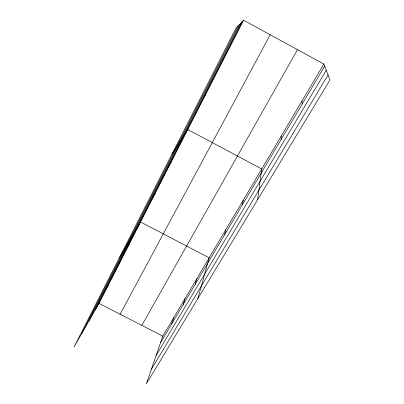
<?xml version="1.0" encoding="UTF-8"?>
<svg xmlns="http://www.w3.org/2000/svg" width="404" height="404" viewBox="0 0 404 404"><rect width="100%" height="100%" fill="white"/><g stroke="black" fill="none" stroke-linecap="round" stroke-linejoin="round"><path stroke-width="0.61" d="M281.113 139.542L281.265 135.991M257.575 199.768L261.747 168.978L187.744 129.527L171.867 154.338M242.349 204.863L243.274 200.187M224.523 234.896L225.775 229.76M197.859 298.596L209.171 257.818L140.547 221.978L119.281 257.898M195.162 284.376L196.91 278.538M183.184 304.565L185.113 298.465M171.655 323.988L173.755 317.655M323.846 64.039L162.817 336.138L146.369 383.8L329.992 79.926L323.846 64.039L243.561 20.2L235.734 28.568L74.008 347.061L98.98 303.399L243.561 20.2M81.633 333.734L238.183 25.947M88.941 320.958L240.481 23.493M95.551 309.393L242.521 21.311M120.129 314.246L270.19 34.739M141.834 325.377L297.485 49.642M105.474 289.946L108.787 284.194M115.786 269.736L118.968 264.246M126.502 248.728L129.548 243.526M160.56 342.688L324.664 66.15M156.202 355.313L326.265 70.291M151.389 369.261L328.068 74.952M152.778 197.223L155.449 192.789M168.741 165.938L171.16 162.019M203.464 97.864L205.282 95.177M222.402 60.741L223.856 58.797M98.98 303.399L162.817 336.138M301.934 101.066L302.237 103.949"/></g></svg>
